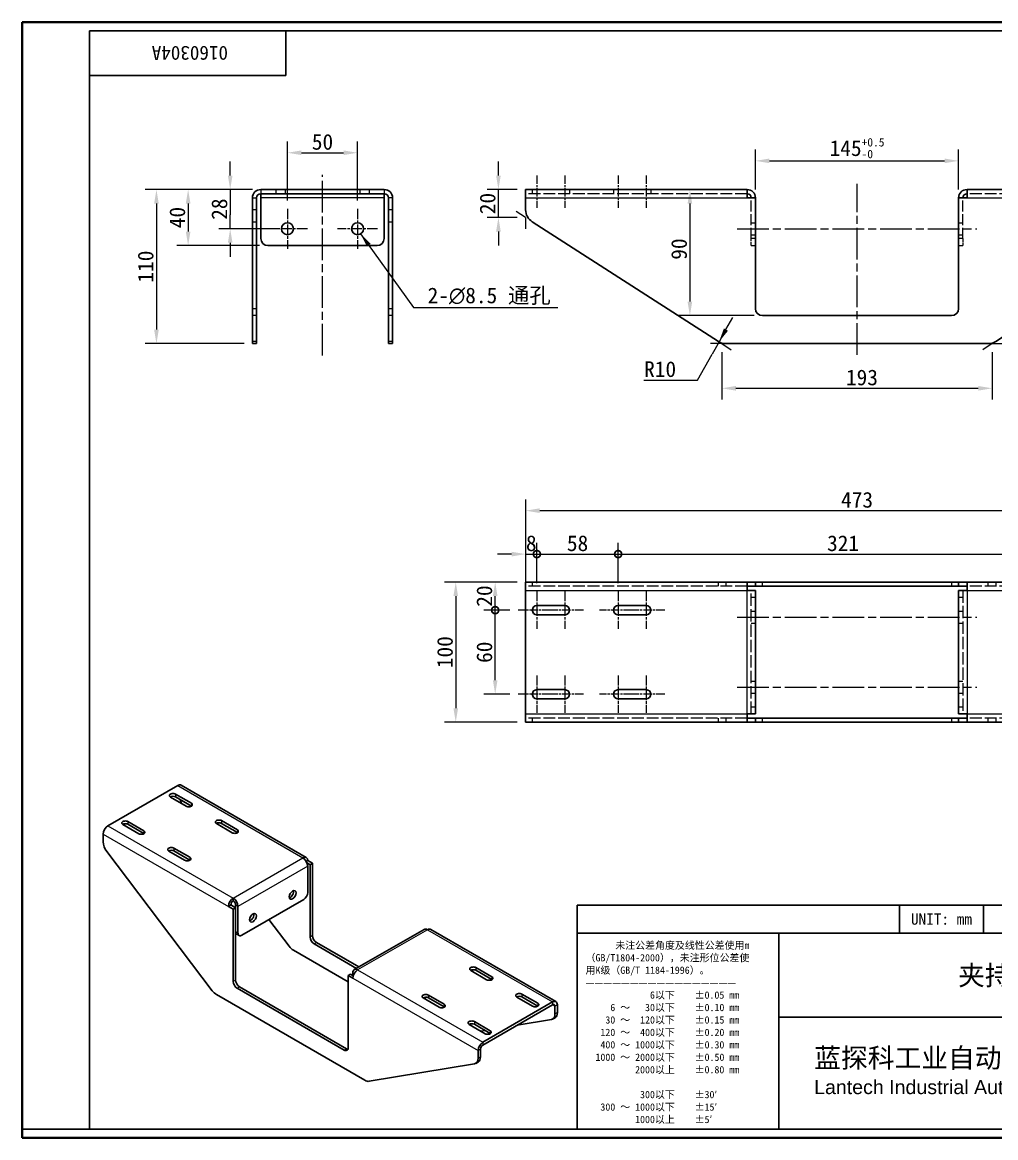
# Model space of a CAD drawing. Header units: millimetres. Extents: x 24 to 1166, y 22 to 818.
# Drawn here: x 24 to 719, y 22 to 818 of the extents above; entities that cross this region are included whole.
import ezdxf
from ezdxf.enums import TextEntityAlignment as Align

# ---------------------------------------------------------------- set-up
doc = ezdxf.new("R2010")
doc.units = ezdxf.units.MM
doc.header["$LTSCALE"] = 4
doc.linetypes.add('CHAIN', pattern=[0.3543, 0.2362, -0.0295, 0.0591, -0.0295])
doc.linetypes.add('DASHED', pattern=[0.2067, 0.1654, -0.0413])
for name, color, linetype, lineweight in [('1', 7, 'Continuous', 18), ('可见 (ISO)', 7, 'Continuous', 25), ('可见窄的 (ISO)', 7, 'Continuous', 18), ('图框 (ISO)', 7, 'Continuous', 35), ('标题 (ISO)', 7, 'Continuous', 25)]:
    doc.layers.add(name, color=color, linetype=linetype, lineweight=lineweight)
for name, color, linetype, lineweight, true_color in [('中心标记 (ISO)', 1, 'CHAIN', 18, 0xff0000), ('中心线 (ISO)', 1, 'CHAIN', 18, 0xff0000), ('尺寸 (ISO)', 7, 'Continuous', 18, 0x008000), ('符号 (ISO)', 7, 'Continuous', 18, 0x008000), ('隐藏 (ISO)', 5, 'DASHED', 18, 0x0000ff), ('隐藏窄的 (ISO)', 5, 'DASHED', 18, 0x0000ff)]:
    doc.layers.add(name, color=color, linetype=linetype, lineweight=lineweight, true_color=true_color)
doc.styles.add('文本样式164', font='SimSun.ttf')
doc.styles.add('文本样式165', font='SimSun.ttf')
doc.styles.add('文本样式74', font='SimSun.ttf')
doc.styles.add('最新国标', font='simfang.ttf')
doc.styles.add('注释文本 (ISO)', font='simfang.ttf')
doc.dimstyles.new('默认 (GB)', dxfattribs={"dimscale": 4, "dimtxt": 2.8, "dimasz": 2.5, "dimexe": 2, "dimexo": 1.5, "dimgap": 0.5, "dimtad": 1, "dimtoh": 1, "dimdsep": 46, "dimtxsty": '最新国标', "dimcen": 0.09, "dimdle": 10, "dimclrd": 256, "dimclre": 256, "dimclrt": 256, "dimaunit": 1, "dimadec": 3, "dimazin": 2, "dimtfac": 0.535714, "dimtdec": 3, "dimtmove": 0, "dimatfit": 3, "dimfxl": 0, "dimtolj": 1, "dimlwd": -1, "dimlwe": -1, "dimarcsym": 0})
doc.dimstyles.new('默认 (GB)$7', dxfattribs={"dimscale": 4, "dimtxt": 2.8, "dimasz": 2.5, "dimexe": 2, "dimexo": 1.5, "dimgap": 0.5, "dimtad": 1, "dimtoh": 1, "dimdsep": 46, "dimtxsty": '最新国标', "dimcen": 0.09, "dimdle": 10, "dimclrd": 256, "dimclre": 256, "dimclrt": 256, "dimaunit": 1, "dimadec": 3, "dimazin": 2, "dimtfac": 0.535714, "dimtdec": 3, "dimtmove": 0, "dimatfit": 3, "dimfxl": 0, "dimtolj": 1, "dimlwd": -1, "dimlwe": -1, "dimarcsym": 0})

# ---------------------------------------------------------------- blocks, each defined once
blk = doc.blocks.new('图框 最新国标')
at = {"layer": '图框 (ISO)'}
for p, q in [((6, 7), (6, 204.5)), ((6, 204.5), (291.5, 204.5)), ((6, 7), (6, 5.5)), ((6, 7), (6, 5.5)), ((291.5, 5.5), (6, 5.5))]:
    blk.add_line(p, q, dxfattribs=at)
at = {"layer": '图框 (ISO)', "color": 7, "linetype": 'Continuous', "lineweight": 25}
for p, q in [((18, 203), (290, 203)), ((18, 7), (18, 203)), ((18, 203), (290, 203)), ((53, 203), (53, 195)), ((53, 195), (18, 195)), ((290, 7), (6, 7)), ((290, 7), (18, 7))]:
    blk.add_line(p, q, dxfattribs=at)
at = {"layer": '图框 (ISO)', "style": '文本样式74'}
blk.add_attdef('零件代号_001', (42.7, 200.25), '', height=2.5, rotation=180, dxfattribs=at)
blk = doc.blocks.new('标题栏 最新国标')
at = {"layer": '标题 (ISO)'}
for p, q in [((381.98, -183.84), (196.98, -183.84)), ((196.98, -183.84), (196.98, -223.84)), ((254.48, -183.84), (254.48, -188.84)), ((269.48, -183.84), (269.48, -188.84)), ((196.98, -188.84), (381.98, -188.84)), ((232.98, -188.84), (232.98, -223.84)), ((321.98, -203.84), (232.98, -203.84)), ((196.98, -223.84), (381.98, -223.84)), ((383.48, -225.34), (196.98, -225.34))]:
    blk.add_line(p, q, dxfattribs=at)
at = {"layer": '1', "style": '文本样式164'}
blk.add_text('UNIT: mm', height=2, dxfattribs=at).set_placement((261.98, -186.34), align=Align.MIDDLE_CENTER)
at = {"layer": '标题 (ISO)', "style": '注释文本 (ISO)'}
for s, insert, char_height, attachment_point, line_spacing_factor in [('\\fSimSun|b0|i0;{\\H1.3000;      未注公差角度及线性公差使用m\\P}\\fSimSun|b0|i0;{\\H1.3000;（GB/T1804-2000），未注形位公差使\\P}\\fSimSun|b0|i0;{\\H1.3000;用K级（GB/T 1184-1996）。\\P}\\fSimSun|b0|i0;{\\H1.3000;—————————————————\\P}\\fSimSun|b0|i0;{\\H1.3000;             6以下    ±0.05 mm\\P}\\fSimSun|b0|i0;{\\H1.3000;     6 ～   30以下    ±0.10 mm\\P}\\fSimSun|b0|i0;{\\H1.3000;    30 ～  120以下    ±0.15 mm\\P}\\fSimSun|b0|i0;{\\H1.3000;   120 ～  400以下    ±0.20 mm\\P}\\fSimSun|b0|i0;{\\H1.3000;   400 ～ 1000以下    ±0.30 mm\\P}\\fSimSun|b0|i0;{\\H1.3000;  1000 ～ 2000以下    ±0.50 mm\\P}\\fSimSun|b0|i0;{\\H1.3000;          2000以上    ±0.80 mm\\P}\\fSimSun|b0|i0;{\\H1.3000;\\P}\\fSimSun|b0|i0;{\\H1.3000;           300以下    ±30′\\P}\\fSimSun|b0|i0;{\\H1.3000;   300 ～ 1000以下    ±15′\\P}\\fSimSun|b0|i0;{\\H1.3000;          1000以上    ±5′}', (198.48, -206.63), 1.3, 4, 1.023913), ('{\\fMicrosoft YaHei|b0|i0|c134|p34;\\H1.75x;蓝探科工业自动化（江苏）有限公司\\P\\fArial|b0|i0|c0|p34;\\H0.71429x;Lantech Industrial Automation (Jiangsu) Co., Ltd\\fFangSong|b0|i0|c134|p49;.\\H1.15195x; }', (277.48, -213.84), 2, 5, 0.978695)]:
    blk.add_mtext(s, dxfattribs=dict(at, insert=insert, char_height=char_height, attachment_point=attachment_point, line_spacing_factor=line_spacing_factor))
at = {"layer": '标题 (ISO)'}
for tag, p, height, style in [('材料_001', (320.09, -187.33), 2, '注释文本 (ISO)'), ('设计人_001', (353.63, -192.33), 2, '注释文本 (ISO)'), ('库存编号_001', (264.96, -198.14), 3.5, '文本样式165'), ('设计人_001', (353.63, -197.33), 2, '注释文本 (ISO)'), ('视图比例_001', (339.22, -202.33), 2, '注释文本 (ISO)'), ('质量\\P3;_001', (371.53, -202.3), 2, '注释文本 (ISO)'), ('零件代号_001', (347.9, -215.59), 3.5, '文本样式165')]:
    blk.add_attdef(tag, p, '', height=height, dxfattribs=dict(at, style=style))
blk = doc.blocks.new('*D5')
at = {"layer": 'Defpoints', "color": 0, "transparency": 16777216}
for p in [(692.26, 719.12), (547.26, 692.67), (692.26, 692.67)]:
    blk.add_point(p, dxfattribs=at)
at = {"layer": '尺寸 (ISO)', "color": 116, "true_color": 0x00803f, "transparency": 16777216}
for p, q in [((547.26, 698.67), (547.26, 727.12)), ((692.26, 698.67), (692.26, 727.12)), ((557.26, 719.12), (682.26, 719.12))]:
    blk.add_line(p, q, dxfattribs=at)
for points in [[(557.26, 720.78), (557.26, 717.45), (547.26, 719.12)], [(682.26, 720.78), (682.26, 717.45), (692.26, 719.12)]]:
    blk.add_solid(points, dxfattribs=at)
at = {"layer": '尺寸 (ISO)', "transparency": 16777216, "insert": (619.76, 728.2), "char_height": 11.2, "attachment_point": 5, "style": '最新国标'}
blk.add_mtext('\\A1;145{\\H6;\\S+0.5^ -0;}', dxfattribs=at)
blk = doc.blocks.new('*D6')
at = {"layer": 'Defpoints', "color": 0, "transparency": 16777216}
for p in [(856.26, 469.49), (383.26, 412.49), (856.26, 412.49)]:
    blk.add_point(p, dxfattribs=at)
at = {"layer": '尺寸 (ISO)', "color": 116, "true_color": 0x00803f, "transparency": 16777216}
for p, q in [((383.26, 418.49), (383.26, 477.49)), ((856.26, 418.49), (856.26, 477.49)), ((393.26, 469.49), (846.26, 469.49))]:
    blk.add_line(p, q, dxfattribs=at)
for points in [[(393.26, 471.15), (393.26, 467.82), (383.26, 469.49)], [(846.26, 471.15), (846.26, 467.82), (856.26, 469.49)]]:
    blk.add_solid(points, dxfattribs=at)
at = {"layer": '尺寸 (ISO)', "transparency": 16777216, "insert": (619.76, 477.15), "char_height": 11.2, "attachment_point": 5, "style": '最新国标'}
blk.add_mtext('\\A1;473', dxfattribs=at)
blk = doc.blocks.new('*D7')
at = {"layer": 'Defpoints', "color": 0, "transparency": 16777216}
for p in [(383.26, 418.49), (333.36, 318.49), (383.26, 318.49)]:
    blk.add_point(p, dxfattribs=at)
at = {"layer": '尺寸 (ISO)', "color": 116, "true_color": 0x00803f, "transparency": 16777216}
for p, q in [((377.26, 418.49), (325.36, 418.49)), ((333.36, 408.49), (333.36, 328.49)), ((377.26, 318.49), (325.36, 318.49))]:
    blk.add_line(p, q, dxfattribs=at)
for points in [[(331.7, 408.49), (335.03, 408.49), (333.36, 418.49)], [(331.7, 328.49), (335.03, 328.49), (333.36, 318.49)]]:
    blk.add_solid(points, dxfattribs=at)
at = {"layer": '尺寸 (ISO)', "transparency": 16777216, "insert": (325.7, 368.49), "char_height": 11.2, "attachment_point": 5, "rotation": 90, "style": '最新国标'}
blk.add_mtext('\\A1;100', dxfattribs=at)
blk = doc.blocks.new('*D8')
at = {"layer": 'Defpoints', "color": 0, "transparency": 16777216}
for p in [(363.8, 698.67), (383.26, 698.67), (383.26, 678.67)]:
    blk.add_point(p, dxfattribs=at)
at = {"layer": '尺寸 (ISO)', "color": 116, "true_color": 0x00803f, "transparency": 16777216}
for p, q in [((363.8, 708.67), (363.8, 718.67)), ((377.26, 698.67), (355.8, 698.67)), ((363.8, 678.67), (363.8, 698.67)), ((377.26, 678.67), (355.8, 678.67)), ((363.8, 668.67), (363.8, 658.67))]:
    blk.add_line(p, q, dxfattribs=at)
for points in [[(362.14, 708.67), (365.47, 708.67), (363.8, 698.67)], [(362.14, 668.67), (365.47, 668.67), (363.8, 678.67)]]:
    blk.add_solid(points, dxfattribs=at)
at = {"layer": '尺寸 (ISO)', "transparency": 16777216, "insert": (356.14, 688.67), "char_height": 11.2, "attachment_point": 5, "rotation": 90, "style": '最新国标'}
blk.add_mtext('\\A1;20', dxfattribs=at)
blk = doc.blocks.new('*D9')
at = {"layer": 'Defpoints', "color": 0, "transparency": 16777216}
for p in [(523.26, 588.67), (716.26, 588.67), (716.26, 556.81)]:
    blk.add_point(p, dxfattribs=at)
at = {"layer": '尺寸 (ISO)', "color": 116, "true_color": 0x00803f, "transparency": 16777216}
for p, q in [((523.26, 582.67), (523.26, 548.81)), ((716.26, 582.67), (716.26, 548.81)), ((533.26, 556.81), (706.26, 556.81))]:
    blk.add_line(p, q, dxfattribs=at)
for points in [[(533.26, 558.48), (533.26, 555.15), (523.26, 556.81)], [(706.26, 558.48), (706.26, 555.15), (716.26, 556.81)]]:
    blk.add_solid(points, dxfattribs=at)
at = {"layer": '尺寸 (ISO)', "transparency": 16777216, "insert": (623.26, 564.48), "char_height": 11.2, "attachment_point": 5, "style": '最新国标'}
blk.add_mtext('\\A1;193', dxfattribs=at)
blk = doc.blocks.new('*D11')
at = {"layer": 'Defpoints', "color": 0, "transparency": 16777216}
for p in [(500.47, 698.67), (500.47, 608.67), (552.26, 608.67)]:
    blk.add_point(p, dxfattribs=at)
at = {"layer": '尺寸 (ISO)', "color": 116, "true_color": 0x00803f, "transparency": 16777216}
for p, q in [((500.47, 688.67), (500.47, 618.67)), ((546.26, 608.67), (492.47, 608.67))]:
    blk.add_line(p, q, dxfattribs=at)
for points in [[(498.8, 688.67), (502.13, 688.67), (500.47, 698.67)], [(498.8, 618.67), (502.13, 618.67), (500.47, 608.67)]]:
    blk.add_solid(points, dxfattribs=at)
at = {"layer": '尺寸 (ISO)', "transparency": 16777216, "insert": (492.8, 656.17), "char_height": 11.2, "attachment_point": 5, "rotation": 90, "style": '最新国标'}
blk.add_mtext('\\A1;90', dxfattribs=at)
blk = doc.blocks.new('*D14')
at = {"layer": 'Defpoints', "color": 0, "transparency": 16777216}
for p in [(194.26, 698.67), (119.74, 588.67), (188.26, 588.67)]:
    blk.add_point(p, dxfattribs=at)
at = {"layer": '尺寸 (ISO)', "color": 116, "true_color": 0x00803f, "transparency": 16777216}
for p, q in [((188.26, 698.67), (111.74, 698.67)), ((119.74, 688.67), (119.74, 598.67)), ((182.26, 588.67), (111.74, 588.67))]:
    blk.add_line(p, q, dxfattribs=at)
for points in [[(118.07, 688.67), (121.4, 688.67), (119.74, 698.67)], [(118.07, 598.67), (121.4, 598.67), (119.74, 588.67)]]:
    blk.add_solid(points, dxfattribs=at)
at = {"layer": '尺寸 (ISO)', "transparency": 16777216, "insert": (112.07, 643.67), "char_height": 11.2, "attachment_point": 5, "rotation": 90, "style": '最新国标'}
blk.add_mtext('\\A1;110', dxfattribs=at)
blk = doc.blocks.new('*D15')
at = {"layer": 'Defpoints', "color": 0, "transparency": 16777216}
for p in [(194.26, 698.67), (142.35, 658.67), (199.26, 658.67)]:
    blk.add_point(p, dxfattribs=at)
at = {"layer": '尺寸 (ISO)', "color": 116, "true_color": 0x00803f, "transparency": 16777216}
for p, q in [((188.26, 698.67), (134.35, 698.67)), ((142.35, 688.67), (142.35, 668.67)), ((193.26, 658.67), (134.35, 658.67))]:
    blk.add_line(p, q, dxfattribs=at)
for points in [[(140.68, 688.67), (144.01, 688.67), (142.35, 698.67)], [(140.68, 668.67), (144.01, 668.67), (142.35, 658.67)]]:
    blk.add_solid(points, dxfattribs=at)
at = {"layer": '尺寸 (ISO)', "transparency": 16777216, "insert": (134.68, 678.67), "char_height": 11.2, "attachment_point": 5, "rotation": 90, "style": '最新国标'}
blk.add_mtext('\\A1;40', dxfattribs=at)
blk = doc.blocks.new('*D17')
at = {"layer": 'Defpoints', "color": 0, "transparency": 16777216}
for p in [(526.19, 598.67), (521.26, 589.97)]:
    blk.add_point(p, dxfattribs=at)
at = {"layer": '尺寸 (ISO)', "color": 116, "true_color": 0x00803f, "transparency": 16777216}
for p, q in [((526.19, 598.67), (531.13, 607.37)), ((526.19, 598.67), (521.26, 589.97)), ((521.26, 589.97), (516.32, 581.28)), ((505.79, 562.73), (516.32, 581.28)), ((467.6, 562.73), (505.79, 562.73))]:
    blk.add_line(p, q, dxfattribs=at)
blk.add_solid([(524.74, 599.49), (527.64, 597.85), (521.26, 589.97)], dxfattribs=at)
at = {"layer": '尺寸 (ISO)', "transparency": 16777216, "insert": (479.22, 570.39), "char_height": 11.2, "attachment_point": 5, "style": '最新国标'}
blk.add_mtext('\\A1;R10', dxfattribs=at)
blk = doc.blocks.new('*D18')
at = {"layer": 'Defpoints', "color": 0, "transparency": 16777216}
for p in [(263.26, 724.92), (213.26, 684.92), (263.26, 684.92)]:
    blk.add_point(p, dxfattribs=at)
at = {"layer": '尺寸 (ISO)', "color": 116, "true_color": 0x00803f, "transparency": 16777216}
for p, q in [((213.26, 690.92), (213.26, 732.92)), ((263.26, 690.92), (263.26, 732.92)), ((223.26, 724.92), (253.26, 724.92))]:
    blk.add_line(p, q, dxfattribs=at)
for points in [[(223.26, 726.59), (223.26, 723.25), (213.26, 724.92)], [(253.26, 726.59), (253.26, 723.25), (263.26, 724.92)]]:
    blk.add_solid(points, dxfattribs=at)
at = {"layer": '尺寸 (ISO)', "transparency": 16777216, "insert": (238.26, 732.58), "char_height": 11.2, "attachment_point": 5, "style": '最新国标'}
blk.add_mtext('\\A1;50', dxfattribs=at)
blk = doc.blocks.new('*D19')
at = {"layer": 'Defpoints', "color": 0, "transparency": 16777216}
for p in [(194.26, 698.67), (172.37, 670.67), (213.26, 670.67)]:
    blk.add_point(p, dxfattribs=at)
at = {"layer": '尺寸 (ISO)', "color": 116, "true_color": 0x00803f, "transparency": 16777216}
for p, q in [((172.37, 708.67), (172.37, 718.67)), ((188.26, 698.67), (164.37, 698.67)), ((172.37, 698.67), (172.37, 688.67)), ((172.37, 688.67), (172.37, 680.67)), ((172.37, 670.67), (172.37, 680.67)), ((207.26, 670.67), (164.37, 670.67)), ((172.37, 660.67), (172.37, 650.67))]:
    blk.add_line(p, q, dxfattribs=at)
for points in [[(170.7, 708.67), (174.03, 708.67), (172.37, 698.67)], [(170.7, 660.67), (174.03, 660.67), (172.37, 670.67)]]:
    blk.add_solid(points, dxfattribs=at)
at = {"layer": '尺寸 (ISO)', "transparency": 16777216, "insert": (164.7, 684.67), "char_height": 11.2, "attachment_point": 5, "rotation": 90, "style": '最新国标'}
blk.add_mtext('\\A1;28', dxfattribs=at)
blk = doc.blocks.new('_DotSmall')
at = {"color": 0, "linetype": 'ByBlock', "const_width": 0.5}
blk.add_lwpolyline([(-0.0625, 0, 1), (0.0625, 0, 1)], format="xyb", close=True, dxfattribs=at)
blk = doc.blocks.new('*D22')
at = {"layer": 'Defpoints', "color": 0, "transparency": 16777216}
for p in [(391.26, 438.49), (383.26, 412.49), (391.26, 411.74)]:
    blk.add_point(p, dxfattribs=at)
at = {"layer": '尺寸 (ISO)', "color": 116, "true_color": 0x00803f, "transparency": 16777216}
for p, q in [((383.26, 418.49), (383.26, 446.49)), ((391.26, 417.74), (391.26, 446.49)), ((373.26, 438.49), (363.26, 438.49)), ((383.26, 438.49), (391.26, 438.49)), ((391.26, 438.49), (401.26, 438.49))]:
    blk.add_line(p, q, dxfattribs=at)
blk.add_solid([(373.26, 440.15), (373.26, 436.82), (383.26, 438.49)], dxfattribs=at)
at = {"layer": '尺寸 (ISO)', "color": 116, "true_color": 0x00803f, "transparency": 16777216, "xscale": 10, "yscale": 10, "zscale": 10, "rotation": 180}
blk.add_blockref('_DotSmall', (391.26, 438.49), dxfattribs=at)
at = {"layer": '尺寸 (ISO)', "transparency": 16777216, "insert": (387.26, 446.15), "char_height": 11.2, "attachment_point": 5, "style": '最新国标'}
blk.add_mtext('\\A1;8', dxfattribs=at)
blk = doc.blocks.new('*D24')
at = {"layer": 'Defpoints', "color": 0, "transparency": 16777216}
for p in [(449.26, 438.49), (391.26, 411.74), (449.26, 411.74)]:
    blk.add_point(p, dxfattribs=at)
at = {"layer": '尺寸 (ISO)', "color": 116, "true_color": 0x00803f, "transparency": 16777216}
for p, q in [((391.26, 417.74), (391.26, 446.49)), ((449.26, 417.74), (449.26, 446.49)), ((391.26, 438.49), (449.26, 438.49))]:
    blk.add_line(p, q, dxfattribs=at)
at = {"layer": '尺寸 (ISO)', "color": 116, "true_color": 0x00803f, "transparency": 16777216, "xscale": 10, "yscale": 10, "zscale": 10, "rotation": 180}
blk.add_blockref('_DotSmall', (391.26, 438.49), dxfattribs=at)
at = {"layer": '尺寸 (ISO)', "color": 116, "true_color": 0x00803f, "transparency": 16777216, "xscale": 10, "yscale": 10, "zscale": 10}
blk.add_blockref('_DotSmall', (449.26, 438.49), dxfattribs=at)
at = {"layer": '尺寸 (ISO)', "transparency": 16777216, "insert": (420.3, 446.15), "char_height": 11.2, "attachment_point": 5, "style": '最新国标'}
blk.add_mtext('\\A1;58', dxfattribs=at)
blk = doc.blocks.new('*D25')
at = {"layer": 'Defpoints', "color": 0, "transparency": 16777216}
for p in [(770.26, 438.49), (449.26, 411.74), (770.26, 411.74)]:
    blk.add_point(p, dxfattribs=at)
at = {"layer": '尺寸 (ISO)', "color": 116, "true_color": 0x00803f, "transparency": 16777216}
for p, q in [((449.26, 417.74), (449.26, 446.49)), ((770.26, 417.74), (770.26, 446.49)), ((449.26, 438.49), (770.26, 438.49))]:
    blk.add_line(p, q, dxfattribs=at)
at = {"layer": '尺寸 (ISO)', "color": 116, "true_color": 0x00803f, "transparency": 16777216, "xscale": 10, "yscale": 10, "zscale": 10, "rotation": 180}
blk.add_blockref('_DotSmall', (449.26, 438.49), dxfattribs=at)
at = {"layer": '尺寸 (ISO)', "color": 116, "true_color": 0x00803f, "transparency": 16777216, "xscale": 10, "yscale": 10, "zscale": 10}
blk.add_blockref('_DotSmall', (770.26, 438.49), dxfattribs=at)
at = {"layer": '尺寸 (ISO)', "transparency": 16777216, "insert": (609.8, 446.15), "char_height": 11.2, "attachment_point": 5, "style": '最新国标'}
blk.add_mtext('\\A1;321', dxfattribs=at)
blk = doc.blocks.new('*D28')
at = {"layer": 'Defpoints', "color": 0, "transparency": 16777216}
for p in [(361.5, 398.49), (378.01, 398.49), (378.01, 338.49)]:
    blk.add_point(p, dxfattribs=at)
at = {"layer": '尺寸 (ISO)', "color": 116, "true_color": 0x00803f, "transparency": 16777216}
for p, q in [((372.01, 398.49), (353.5, 398.49)), ((361.5, 348.49), (361.5, 398.49)), ((372.01, 338.49), (353.5, 338.49))]:
    blk.add_line(p, q, dxfattribs=at)
blk.add_solid([(359.83, 348.49), (363.16, 348.49), (361.5, 338.49)], dxfattribs=at)
at = {"layer": '尺寸 (ISO)', "color": 116, "true_color": 0x00803f, "transparency": 16777216, "xscale": 10, "yscale": 10, "zscale": 10, "rotation": 90}
blk.add_blockref('_DotSmall', (361.5, 398.49), dxfattribs=at)
at = {"layer": '尺寸 (ISO)', "transparency": 16777216, "insert": (353.83, 368.45), "char_height": 11.2, "attachment_point": 5, "rotation": 90, "style": '最新国标'}
blk.add_mtext('\\A1;60', dxfattribs=at)
blk = doc.blocks.new('*D29')
at = {"layer": 'Defpoints', "color": 0, "transparency": 16777216}
for p in [(361.5, 418.49), (383.26, 418.49), (378.01, 398.49)]:
    blk.add_point(p, dxfattribs=at)
at = {"layer": '尺寸 (ISO)', "color": 116, "true_color": 0x00803f, "transparency": 16777216}
for p, q in [((377.26, 418.49), (353.5, 418.49)), ((361.5, 398.49), (361.5, 408.49)), ((372.01, 398.49), (353.5, 398.49))]:
    blk.add_line(p, q, dxfattribs=at)
blk.add_solid([(359.83, 408.49), (363.16, 408.49), (361.5, 418.49)], dxfattribs=at)
at = {"layer": '尺寸 (ISO)', "color": 116, "true_color": 0x00803f, "transparency": 16777216, "xscale": 10, "yscale": 10, "zscale": 10, "rotation": 270}
blk.add_blockref('_DotSmall', (361.5, 398.49), dxfattribs=at)
at = {"layer": '尺寸 (ISO)', "transparency": 16777216, "insert": (353.83, 408.53), "char_height": 11.2, "attachment_point": 5, "rotation": 90, "style": '最新国标'}
blk.add_mtext('\\A1;20', dxfattribs=at)

msp = doc.modelspace()

# ---------------------------------------------------------------- linework, layer by layer
at = {"layer": '中心标记 (ISO)', "ltscale": 7.917253}
for p, q in [((213.263, 684.92), (213.263, 656.42)), ((263.263, 684.92), (263.263, 656.42)), ((227.513, 670.67), (199.013, 670.67)), ((277.513, 670.67), (249.013, 670.67))]:
    msp.add_line(p, q, dxfattribs=at)
at = {"layer": '中心标记 (ISO)', "ltscale": 7.361649}
for p, q in [((391.256, 411.738), (391.256, 385.238)), ((411.256, 411.738), (411.256, 385.238)), ((449.256, 411.738), (449.256, 385.238)), ((469.256, 411.738), (469.256, 385.238)), ((391.256, 351.738), (391.256, 325.238)), ((411.256, 351.738), (411.256, 325.238)), ((449.256, 351.738), (449.256, 325.238)), ((469.256, 351.738), (469.256, 325.238))]:
    msp.add_line(p, q, dxfattribs=at)
at = {"layer": '中心标记 (ISO)', "ltscale": 6.458793}
for p, q in [((401.256, 398.488), (378.006, 398.488)), ((424.506, 398.488), (401.256, 398.488)), ((459.256, 398.488), (436.006, 398.488)), ((482.506, 398.488), (459.256, 398.488)), ((401.256, 338.488), (378.006, 338.488)), ((424.506, 338.488), (401.256, 338.488)), ((459.256, 338.488), (436.006, 338.488)), ((482.506, 338.488), (459.256, 338.488))]:
    msp.add_line(p, q, dxfattribs=at)
at = {"layer": '中心线 (ISO)', "ltscale": 23.990969}
for p, q in [((238.263, 580.258), (238.263, 709.172)), ((619.756, 580.618), (619.756, 702.67)), ((534.256, 670.67), (705.256, 670.67)), ((534.256, 393.488), (705.256, 393.488)), ((534.256, 343.488), (705.256, 343.488))]:
    msp.add_line(p, q, dxfattribs=at)
at = {"layer": '中心线 (ISO)', "ltscale": 6.389343}
for p, q in [((391.256, 708.67), (391.256, 685.67)), ((411.256, 708.67), (411.256, 685.67)), ((449.256, 708.67), (449.256, 685.67)), ((469.256, 708.67), (469.256, 685.67))]:
    msp.add_line(p, q, dxfattribs=at)
at = {"layer": '可见 (ISO)'}
for p, q in [((188.263, 692.67), (188.263, 684.13)), ((191.263, 684.13), (191.263, 692.67)), ((282.263, 698.67), (194.263, 698.67)), ((194.263, 695.67), (282.263, 695.67)), ((194.263, 692.67), (194.263, 695.67)), ((194.263, 663.67), (194.263, 692.67)), ((282.263, 692.67), (282.263, 695.67)), ((282.263, 663.67), (282.263, 692.67)), ((285.263, 692.67), (285.263, 684.13)), ((288.263, 684.13), (288.263, 692.67)), ((383.256, 698.67), (541.256, 698.67)), ((383.256, 698.67), (383.256, 692.67)), ((383.256, 684.13), (383.256, 692.67)), ((541.256, 698.67), (541.256, 692.67)), ((541.256, 692.67), (547.256, 692.67)), ((547.256, 613.67), (547.256, 692.67)), ((692.256, 692.67), (698.256, 692.67)), ((692.256, 692.67), (692.256, 613.67)), ((698.256, 698.67), (856.256, 698.67)), ((698.256, 692.67), (698.256, 698.67)), ((188.263, 675.718), (188.263, 684.13)), ((191.263, 684.13), (191.263, 675.718)), ((285.263, 675.718), (285.263, 684.13)), ((288.263, 684.13), (288.263, 675.718)), ((188.263, 590.258), (188.263, 675.718)), ((191.263, 675.718), (191.263, 590.258)), ((285.263, 590.258), (285.263, 675.718)), ((288.263, 675.718), (288.263, 590.258)), ((387.848, 675.718), (520.785, 590.258)), ((718.727, 590.258), (851.664, 675.718)), ((199.263, 658.67), (277.263, 658.67)), ((687.256, 608.67), (552.256, 608.67)), ((188.263, 588.67), (188.263, 590.258)), ((191.263, 590.258), (191.263, 588.67)), ((285.263, 588.67), (285.263, 590.258)), ((288.263, 590.258), (288.263, 588.67)), ((188.263, 588.67), (191.263, 588.67)), ((285.263, 588.67), (288.263, 588.67)), ((713.319, 588.67), (526.193, 588.67)), ((383.256, 418.488), (541.256, 418.488)), ((383.256, 418.488), (383.256, 412.488)), ((541.256, 418.488), (547.256, 418.488)), ((541.256, 418.488), (541.256, 412.488)), ((547.256, 415.488), (541.256, 415.488)), ((547.256, 418.488), (547.256, 415.488)), ((552.256, 418.488), (547.256, 418.488)), ((547.256, 415.488), (552.256, 415.488)), ((552.256, 418.488), (687.256, 418.488)), ((687.256, 415.488), (552.256, 415.488)), ((692.256, 418.488), (687.256, 418.488)), ((687.256, 415.488), (692.256, 415.488)), ((692.256, 418.488), (698.256, 418.488)), ((692.256, 415.488), (692.256, 418.488)), ((698.256, 415.488), (692.256, 415.488)), ((698.256, 418.488), (856.256, 418.488)), ((698.256, 412.488), (698.256, 418.488)), ((383.256, 324.488), (383.256, 412.488)), ((547.256, 412.488), (541.256, 412.488)), ((547.256, 412.488), (547.256, 324.488)), ((692.256, 324.488), (692.256, 412.488)), ((698.256, 412.488), (692.256, 412.488)), ((391.256, 401.738), (411.256, 401.738)), ((449.256, 401.738), (469.256, 401.738)), ((411.256, 395.238), (391.256, 395.238)), ((469.256, 395.238), (449.256, 395.238)), ((391.256, 341.738), (411.256, 341.738)), ((411.256, 335.238), (391.256, 335.238)), ((449.256, 341.738), (469.256, 341.738)), ((469.256, 335.238), (449.256, 335.238)), ((383.256, 324.488), (383.256, 318.488)), ((383.256, 318.488), (541.256, 318.488)), ((541.256, 324.488), (547.256, 324.488)), ((541.256, 324.488), (541.256, 318.488)), ((547.256, 321.488), (541.256, 321.488)), ((541.256, 318.488), (547.256, 318.488)), ((547.256, 321.488), (547.256, 318.488)), ((552.256, 321.488), (547.256, 321.488)), ((547.256, 318.488), (552.256, 318.488)), ((552.256, 321.488), (687.256, 321.488)), ((687.256, 318.488), (552.256, 318.488)), ((692.256, 321.488), (687.256, 321.488)), ((687.256, 318.488), (692.256, 318.488)), ((692.256, 324.488), (698.256, 324.488)), ((698.256, 321.488), (692.256, 321.488)), ((692.256, 318.488), (692.256, 321.488)), ((692.256, 318.488), (698.256, 318.488)), ((698.256, 318.488), (698.256, 324.488)), ((698.256, 318.488), (856.256, 318.488)), ((85.137, 244.579), (134.917, 273.32)), ((226.696, 221.955), (137.317, 273.558)), ((140.998, 258.541), (129.685, 265.073)), ((133.362, 267.196), (144.675, 260.664)), ((144.675, 258.705), (133.362, 265.236)), ((99.421, 247.6), (110.734, 241.068)), ((166.171, 248.253), (177.485, 241.721)), ((107.057, 238.945), (95.744, 245.477)), ((110.734, 239.109), (99.421, 245.641)), ((173.808, 239.598), (162.494, 246.13)), ((177.485, 239.762), (166.171, 246.294)), ((81.743, 233.122), (81.743, 238.7)), ((84.341, 226.127), (159.541, 126.888)), ((139.867, 220.003), (128.553, 226.535)), ((132.23, 228.657), (143.544, 222.125)), ((143.544, 220.166), (132.23, 226.698)), ((226.696, 219.184), (227.69, 219.758)), ((229.387, 216.818), (227.235, 218.061)), ((227.69, 219.758), (231.084, 217.798)), ((227.69, 215.838), (227.69, 196.896)), ((231.084, 217.798), (229.387, 216.818)), ((229.387, 165.216), (229.387, 216.818)), ((231.084, 217.798), (231.084, 166.195)), ((174.515, 191.017), (174.515, 192.977)), ((224.861, 191.997), (180.738, 166.522)), ((171.121, 187.098), (172.818, 188.078)), ((171.121, 187.098), (174.515, 185.138)), ((176.212, 186.118), (172.818, 188.078)), ((176.212, 186.118), (174.515, 185.138)), ((174.515, 133.536), (174.515, 185.138)), ((176.212, 186.118), (176.212, 188.078)), ((176.212, 186.118), (176.212, 134.515)), ((177.909, 168.155), (177.909, 187.098)), ((199.971, 177.626), (214.413, 158.568)), ((177.041, 167.304), (178.738, 166.324)), ((310.708, 170.679), (260.928, 141.938)), ((404.886, 119.076), (315.508, 170.679)), ((262.488, 142.839), (232.215, 160.317)), ((233.912, 161.296), (264.185, 143.819)), ((217.472, 155.765), (256.54, 133.209)), ((347.756, 143.415), (359.07, 136.883)), ((256.54, 137.781), (258.237, 138.761)), ((256.54, 137.781), (259.934, 135.822)), ((256.54, 137.781), (256.54, 86.179)), ((260.234, 137.608), (258.237, 138.761)), ((259.934, 139.741), (259.934, 137.781)), ((355.393, 134.76), (344.079, 141.292)), ((359.07, 134.924), (347.756, 141.456)), ((253.711, 84.546), (177.344, 128.637)), ((179.041, 129.616), (255.408, 85.526)), ((268.455, 62.97), (162.6, 124.085)), ((321.452, 115.164), (310.138, 121.696)), ((311.411, 122.263), (311.411, 120.962)), ((313.815, 123.819), (325.129, 117.287)), ((325.129, 115.328), (313.815, 121.86)), ((388.203, 115.818), (376.889, 122.35)), ((380.566, 124.472), (391.88, 117.94)), ((391.88, 115.981), (380.566, 122.513)), ((402.486, 118.839), (352.706, 90.098)), ((352.706, 88.138), (402.486, 116.879)), ((404.184, 115.899), (404.184, 110.321)), ((405.881, 111.3), (405.881, 116.879)), ((346.625, 104.877), (357.939, 98.345)), ((377.257, 102.313), (401.586, 106.326)), ((402.527, 106.658), (404.224, 107.638)), ((354.262, 96.222), (342.948, 102.754)), ((357.939, 96.385), (346.625, 102.917)), ((351.166, 98.009), (354.246, 98.517)), ((349.312, 84.219), (349.312, 78.641)), ((351.009, 79.62), (351.009, 85.199)), ((271.514, 62.241), (346.714, 74.646)), ((347.655, 74.978), (349.352, 75.958))]:
    msp.add_line(p, q, dxfattribs=at)
for centre in [(213.263, 670.67), (263.263, 670.67)]:
    msp.add_circle(centre, 4.25, dxfattribs=at)
for centre, radius, start, end in [((194.263, 692.67), 6, 90, 180), ((194.263, 692.67), 3, 90, 180), ((282.263, 692.67), 6, 0, 90), ((282.263, 692.67), 3, 0, 90), ((541.256, 692.67), 6, 0, 90), ((541.256, 692.67), 3, 0, 90), ((698.256, 692.67), 6, 90, 180), ((698.256, 692.67), 3, 90, 180), ((393.256, 684.13), 10, 180, 237.264774), ((199.263, 663.67), 5, 180, 270), ((277.263, 663.67), 5, 270, 0), ((552.256, 613.67), 5, 180, 270), ((687.256, 613.67), 5, 270, 0), ((526.193, 598.67), 10, 237.264774, 270), ((713.319, 598.67), 10, 270, 302.735226), ((391.256, 398.488), 3.25, 90, 270), ((411.256, 398.488), 3.25, 270, 90), ((449.256, 398.488), 3.25, 90, 270), ((469.256, 398.488), 3.25, 270, 90), ((391.256, 338.488), 3.25, 90, 270), ((411.256, 338.488), 3.25, 270, 90), ((449.256, 338.488), 3.25, 90, 270), ((469.256, 338.488), 3.25, 270, 90)]:
    msp.add_arc(centre, radius, start, end, dxfattribs=at)
for centre, major_axis, start_param, end_param in [((134.917, 269.401), (2.4, 4.157), 0, 0.7853982), ((131.523, 266.135), (-2.6, 0), 3.9269908, 7.0685835), ((131.523, 264.175), (-2.6, 0), 3.9269908, 5.5720241), ((142.271, 261.536), (-4, 6.928), 1.0081878, 1.3930622), ((142.837, 259.603), (2.6, 0), 3.9269908, 7.0685835), ((142.837, 257.643), (-2.6, 0), 3.8527539, 3.9269908), ((97.582, 246.539), (-2.6, 0), 3.9269908, 7.0685835), ((164.333, 247.192), (-2.6, 0), 3.9269908, 7.0685835), ((85.137, 240.66), (2.4, 4.157), 0.7853982, 2.3561945), ((97.582, 244.579), (-2.6, 0), 3.9269908, 5.5720241), ((108.896, 240.007), (2.6, 0), 3.9269908, 7.0685835), ((108.896, 238.047), (-2.6, 0), 3.8527539, 3.9269908), ((164.333, 245.232), (-2.6, 0), 3.9269908, 5.5720241), ((175.647, 240.66), (2.6, 0), 3.9269908, 7.0685835), ((175.647, 238.7), (-2.6, 0), 3.8527539, 3.9269908), ((87.4, 229.856), (-4, 6.928), 0.7853982, 1.784857), ((130.392, 227.596), (-2.6, 0), 3.9269908, 7.0685835), ((130.392, 225.636), (-2.6, 0), 3.9269908, 5.5720241), ((141.705, 221.064), (2.6, 0), 3.9269908, 7.0685835), ((141.705, 219.104), (-2.6, 0), 3.8527539, 3.9269908), ((224.296, 217.798), (2.4, 4.157), 5.4977871, 7.0685835), ((224.296, 217.798), (2.4, -4.157), 0.7853982, 2.3561945), ((174.515, 189.057), (2.4, 4.157), 0.7853982, 2.3561945), ((174.515, 189.057), (-2.4, 4.157), 3.9269908, 5.4977871), ((215.245, 196.243), (1.7, 2.944), 3.664192, 5.760586), ((224.861, 195.263), (-2, -3.464), 0.7853982, 2.3561945), ((174.515, 189.057), (-1.2, -2.078), 3.9269908, 5.4977871), ((174.515, 189.057), (-1.2, 2.078), 3.9269908, 5.4977871), ((186.96, 179.913), (1.7, 2.944), 3.664192, 5.760586), ((179.041, 170.768), (-2, -3.464), 5.4977871, 6.2831853), ((180.738, 169.788), (-2, -3.464), 5.4977871, 7.0685835), ((313.108, 166.522), (-2.4, 4.157), 5.4977871, 6.2831853), ((313.108, 166.522), (2.4, 4.157), 0, 0.7853982), ((232.215, 163.583), (2, -3.464), 3.9269908, 5.4977871), ((233.912, 164.562), (-2, 3.464), 0.7853982, 2.3561945), ((217.472, 162.297), (-4, 6.928), 1.784857, 2.3561945), ((345.918, 142.354), (-2.6, 0), 3.9269908, 7.0685835), ((263.328, 137.781), (-2.4, 4.157), 5.4977871, 7.0685835), ((263.328, 137.781), (-2.4, -4.157), 3.9269908, 5.4977871), ((345.918, 140.394), (-2.6, 0), 3.9269908, 5.5720241), ((357.232, 135.822), (2.6, 0), 3.9269908, 7.0685835), ((177.344, 131.903), (2, -3.464), 3.9269908, 5.4977871), ((179.041, 132.882), (-2, 3.464), 0.7853982, 2.3561945), ((357.232, 133.862), (-2.6, 0), 3.8527539, 3.9269908), ((162.6, 130.617), (-4, 6.928), 1.784857, 2.3561945), ((311.977, 122.758), (-2.6, 0), 3.9269908, 7.0685835), ((311.977, 120.798), (-2.6, 0), 3.9269908, 5.5720241), ((378.728, 123.411), (-2.6, 0), 3.9269908, 7.0685835), ((378.728, 121.451), (-2.6, 0), 3.9269908, 5.5720241), ((402.486, 114.919), (2.4, 4.157), 5.4977871, 7.0685835), ((323.291, 116.226), (2.6, 0), 3.9269908, 7.0685835), ((323.291, 114.266), (-2.6, 0), 3.8527539, 3.9269908), ((390.041, 116.879), (2.6, 0), 3.9269908, 7.0685835), ((390.041, 114.919), (-2.6, 0), 3.8527539, 3.9269908), ((402.486, 114.919), (1.2, 2.078), 5.4977871, 7.0685835), ((344.787, 103.815), (-2.6, 0), 3.9269908, 7.0685835), ((398.527, 113.587), (4, -6.928), 6.0691246, 7.0685835), ((400.224, 114.566), (4, -6.928), 0, 0.7853982), ((344.787, 101.856), (-2.6, 0), 3.9269908, 5.5720241), ((356.1, 97.283), (2.6, 0), 3.9269908, 7.0685835), ((356.1, 95.324), (-2.6, 0), 3.8527539, 3.9269908), ((352.706, 86.179), (-2.4, -4.157), 3.9269908, 5.4977871), ((352.706, 86.179), (1.2, 2.078), 0.7853982, 2.3561945), ((253.711, 87.812), (2, -3.464), 5.4977871, 7.0685835), ((255.408, 88.792), (-2, 3.464), 2.3561945, 2.7034436), ((345.352, 82.886), (4, -6.928), 0, 0.7853982), ((343.655, 81.907), (4, -6.928), 6.0691246, 7.0685835), ((268.455, 69.502), (4, -6.928), 5.4977871, 6.0691246)]:
    msp.add_ellipse(centre, major_axis=major_axis, ratio=0.5773503, start_param=start_param, end_param=end_param, dxfattribs=at)
for centre in [(216.942, 195.263), (188.657, 178.933)]:
    msp.add_ellipse(centre, major_axis=(-1.7, -2.944), ratio=0.5773503, dxfattribs=at)
at = {"layer": '可见窄的 (ISO)'}
for p, q in [((188.263, 692.67), (191.263, 692.67)), ((194.263, 698.67), (194.263, 695.67)), ((282.263, 692.67), (194.263, 692.67)), ((282.263, 698.67), (282.263, 695.67)), ((288.263, 692.67), (285.263, 692.67)), ((383.256, 692.67), (541.256, 692.67)), ((698.256, 692.67), (856.256, 692.67)), ((191.263, 684.13), (188.263, 684.13)), ((288.263, 684.13), (285.263, 684.13)), ((188.263, 675.718), (191.263, 675.718)), ((285.263, 675.718), (288.263, 675.718)), ((191.263, 590.258), (188.263, 590.258)), ((288.263, 590.258), (285.263, 590.258)), ((552.256, 415.488), (552.256, 418.488)), ((687.256, 418.488), (687.256, 415.488)), ((383.256, 412.488), (541.256, 412.488)), ((541.256, 324.488), (541.256, 412.488)), ((698.256, 412.488), (856.256, 412.488)), ((698.256, 412.488), (698.256, 324.488)), ((383.256, 324.488), (541.256, 324.488)), ((552.256, 318.488), (552.256, 321.488)), ((687.256, 321.488), (687.256, 318.488)), ((698.256, 324.488), (856.256, 324.488)), ((134.917, 273.32), (224.296, 221.717)), ((133.362, 267.196), (133.362, 265.236)), ((144.675, 260.664), (144.675, 258.705)), ((99.421, 247.6), (99.421, 245.641)), ((166.171, 248.253), (166.171, 246.294)), ((85.137, 244.579), (174.515, 192.977)), ((110.734, 241.068), (110.734, 239.109)), ((177.485, 241.721), (177.485, 239.762)), ((81.743, 238.7), (171.121, 187.098)), ((132.23, 228.657), (132.23, 226.698)), ((143.544, 222.125), (143.544, 220.166)), ((174.515, 192.977), (224.296, 221.717)), ((227.69, 215.838), (177.909, 187.098)), ((177.909, 187.098), (176.212, 188.078)), ((177.909, 168.155), (176.212, 169.135)), ((313.108, 170.441), (263.328, 141.701)), ((313.108, 170.441), (402.486, 118.839)), ((231.084, 166.195), (229.387, 165.216)), ((232.215, 160.317), (233.912, 161.296)), ((347.756, 143.415), (347.756, 141.456)), ((260.928, 139.167), (259.934, 139.741)), ((259.934, 135.822), (349.312, 84.219)), ((263.328, 141.701), (352.706, 90.098)), ((359.07, 136.883), (359.07, 134.924)), ((176.212, 134.515), (174.515, 133.536)), ((177.344, 128.637), (179.041, 129.616)), ((313.815, 123.819), (313.815, 121.86)), ((380.566, 124.472), (380.566, 122.513)), ((325.129, 117.287), (325.129, 115.328)), ((391.88, 117.94), (391.88, 115.981)), ((402.486, 118.839), (402.486, 116.879)), ((404.184, 115.899), (402.486, 116.879)), ((405.881, 116.879), (404.184, 115.899)), ((346.625, 104.877), (346.625, 102.917)), ((405.881, 111.3), (404.184, 110.321)), ((357.939, 98.345), (357.939, 96.385)), ((352.706, 90.098), (352.706, 88.138)), ((255.408, 85.526), (253.711, 84.546)), ((349.312, 84.219), (351.009, 85.199)), ((351.009, 79.62), (349.312, 78.641))]:
    msp.add_line(p, q, dxfattribs=at)
at = {"layer": '尺寸 (ISO)'}
for p, q in [((383.256, 678.67), (376.527, 682.996)), ((383.256, 678.67), (383.256, 670.67)), ((523.256, 588.67), (515.256, 588.67)), ((523.256, 588.67), (529.985, 584.344)), ((716.256, 588.67), (709.527, 584.344)), ((716.256, 588.67), (724.256, 588.67))]:
    msp.add_line(p, q, dxfattribs=at)
at = {"layer": '隐藏 (ISO)', "ltscale": 1.428422}
for p, q in [((205.013, 698.67), (205.013, 695.67)), ((211.513, 698.67), (211.513, 695.67)), ((265.013, 698.67), (265.013, 695.67)), ((271.513, 698.67), (271.513, 695.67)), ((388.006, 698.67), (388.006, 695.67)), ((414.506, 698.67), (414.506, 695.67)), ((446.006, 698.67), (446.006, 695.67)), ((472.506, 698.67), (472.506, 695.67)), ((544.256, 674.92), (547.256, 674.92)), ((692.256, 674.92), (695.256, 674.92)), ((544.256, 666.42), (547.256, 666.42)), ((692.256, 666.42), (695.256, 666.42)), ((544.256, 658.67), (547.256, 658.67)), ((692.256, 658.67), (695.256, 658.67)), ((191.263, 608.67), (188.263, 608.67)), ((288.263, 608.67), (285.263, 608.67)), ((544.256, 397.738), (547.256, 397.738)), ((692.256, 397.738), (695.256, 397.738)), ((544.256, 389.238), (547.256, 389.238)), ((692.256, 389.238), (695.256, 389.238)), ((544.256, 347.738), (547.256, 347.738)), ((692.256, 347.738), (695.256, 347.738)), ((544.256, 339.238), (547.256, 339.238)), ((692.256, 339.238), (695.256, 339.238))]:
    msp.add_line(p, q, dxfattribs=at)
at = {"layer": '隐藏 (ISO)', "ltscale": 12.739881}
for p, q in [((541.256, 695.67), (383.256, 695.67)), ((856.256, 695.67), (698.256, 695.67)), ((541.256, 415.488), (383.256, 415.488)), ((856.256, 415.488), (698.256, 415.488)), ((541.256, 321.488), (383.256, 321.488)), ((856.256, 321.488), (698.256, 321.488))]:
    msp.add_line(p, q, dxfattribs=at)
at = {"layer": '隐藏 (ISO)', "ltscale": 11.691663}
for p, q in [((544.256, 663.67), (544.256, 692.67)), ((695.256, 663.67), (695.256, 692.67))]:
    msp.add_line(p, q, dxfattribs=at)
at = {"layer": '隐藏 (ISO)', "ltscale": 3.739763}
for p, q in [((544.256, 658.67), (544.256, 663.67)), ((695.256, 663.67), (695.256, 658.67))]:
    msp.add_line(p, q, dxfattribs=at)
at = {"layer": '隐藏 (ISO)', "ltscale": 13.304306}
for p, q in [((544.256, 324.488), (544.256, 412.488)), ((695.256, 412.488), (695.256, 324.488))]:
    msp.add_line(p, q, dxfattribs=at)
at = {"layer": '隐藏窄的 (ISO)', "ltscale": 1.428422}
for p, q in [((391.256, 698.67), (391.256, 695.67)), ((411.256, 698.67), (411.256, 695.67)), ((449.256, 698.67), (449.256, 695.67)), ((469.256, 698.67), (469.256, 695.67)), ((547.256, 663.67), (544.256, 663.67)), ((695.256, 663.67), (692.256, 663.67)), ((188.263, 613.67), (191.263, 613.67)), ((285.263, 613.67), (288.263, 613.67)), ((387.848, 418.488), (387.848, 415.488)), ((520.785, 415.488), (520.785, 418.488)), ((526.193, 418.488), (526.193, 415.488)), ((713.319, 415.488), (713.319, 418.488)), ((718.727, 418.488), (718.727, 415.488)), ((547.256, 407.488), (544.256, 407.488)), ((695.256, 407.488), (692.256, 407.488)), ((544.256, 329.488), (547.256, 329.488)), ((692.256, 329.488), (695.256, 329.488)), ((387.848, 321.488), (387.848, 318.488)), ((520.785, 318.488), (520.785, 321.488)), ((526.193, 321.488), (526.193, 318.488)), ((713.319, 318.488), (713.319, 321.488)), ((718.727, 321.488), (718.727, 318.488))]:
    msp.add_line(p, q, dxfattribs=at)

# ---------------------------------------------------------------- block references
at = {"xscale": 4, "yscale": 4, "zscale": 4}
msp.add_blockref('图框 最新国标', (0, 0), dxfattribs=at).add_auto_attribs({'零件代号_001': '0160304A'})
ref = msp.add_blockref('标题栏 最新国标', (-367.93, 923.377), dxfattribs=dict(xscale=4, yscale=4, zscale=4))
ref.add_attrib('库存编号_001', '夹持支撑件', (691.905, 130.804), dxfattribs={"layer": '标题 (ISO)', "height": 14, "style": '文本样式165'})

# ---------------------------------------------------------------- texts
at = {"layer": '符号 (ISO)', "insert": (313.271, 616.266), "char_height": 11.2, "width": 97.35149, "attachment_point": 7, "line_spacing_factor": 0.49, "style": '最新国标'}
msp.add_mtext('2-\\fAIGDT|b0|i0;{\\H11.2000;n}\\fFangSong|b0|i0;{\\H11.2000;8.5 通孔}', dxfattribs=at)

# ---------------------------------------------------------------- dimensions: what is measured, and where the dimension line sits
at = {"layer": '尺寸 (ISO)', "color": 116, "true_color": 0x00803f}
for base, p1, p2, angle, override, picture, middle in [((263.263, 724.92), (213.263, 684.92), (263.263, 684.92), 180, {"dimgap": 0.5, "dimtoh": 0, "dimdec": 2, "dimtol": 0, "dimlim": 0, "dimtp": 0, "dimtm": 0, "dimtdec": 3, "dimtofl": 0, "dimatfit": 1}, '*D18', (238.263, 724.92)), ((172.368, 670.67), (194.263, 698.67), (213.263, 670.67), 90, {"dimgap": 0.5, "dimtoh": 0, "dimdec": 2, "dimtol": 0, "dimlim": 0, "dimtp": 0, "dimtm": 0, "dimtdec": 3, "dimtofl": 0}, '*D19', (172.368, 684.67)), ((363.805, 698.67), (383.256, 678.67), (383.256, 698.67), 270, {"dimgap": 0.5, "dimtoh": 0, "dimdec": 2, "dimtol": 0, "dimlim": 0, "dimtp": 0, "dimtm": 0, "dimtdec": 3, "dimtofl": 1, "dimatfit": 1}, '*D8', (363.805, 688.67)), ((119.738, 588.67), (194.263, 698.67), (188.263, 588.67), 90, {"dimgap": 0.5, "dimtoh": 0, "dimdec": 2, "dimtol": 0, "dimlim": 0, "dimtp": 0, "dimtm": 0, "dimtdec": 3, "dimtofl": 0, "dimatfit": 1}, '*D14', (119.738, 643.67)), ((142.347, 658.67), (194.263, 698.67), (199.263, 658.67), 90, {"dimgap": 0.5, "dimtoh": 0, "dimdec": 2, "dimtol": 0, "dimlim": 0, "dimtp": 0, "dimtm": 0, "dimtdec": 3, "dimtofl": 0, "dimatfit": 1}, '*D15', (142.347, 678.67)), ((500.466, 608.67), (500.466, 698.67), (552.256, 608.67), 270, {"dimgap": 0.5, "dimtoh": 0, "dimdec": 2, "dimse1": 1, "dimtol": 0, "dimlim": 0, "dimtp": 0, "dimtm": 0, "dimtdec": 3, "dimtofl": 0, "dimatfit": 1}, '*D11', (500.466, 656.17)), ((716.256, 556.815), (523.256, 588.67), (716.256, 588.67), 180, {"dimgap": 0.5, "dimtoh": 0, "dimdec": 2, "dimtol": 0, "dimlim": 0, "dimtp": 0, "dimtm": 0, "dimtdec": 3, "dimtofl": 0, "dimatfit": 1}, '*D9', (623.256, 556.815)), ((391.256, 438.488), (383.256, 412.488), (391.256, 411.738), 180, {"dimgap": 0.5, "dimtoh": 0, "dimdec": 2, "dimblk2": 'DotSmall', "dimsah": 1, "dimdle": 0, "dimtol": 0, "dimlim": 0, "dimtp": 0, "dimtm": 0, "dimtdec": 3, "dimtofl": 1, "dimatfit": 1}, '*D22', (387.256, 438.488)), ((449.256, 438.488), (391.256, 411.738), (449.256, 411.738), 180, {"dimgap": 0.5, "dimtoh": 0, "dimdec": 2, "dimblk1": 'DotSmall', "dimblk2": 'DotSmall', "dimsah": 1, "dimdle": 0, "dimtol": 0, "dimlim": 0, "dimtp": 0, "dimtm": 0, "dimtdec": 3, "dimtofl": 0, "dimatfit": 1}, '*D24', (420.296, 438.488)), ((770.256, 438.488), (449.256, 411.738), (770.256, 411.738), 180, {"dimgap": 0.5, "dimtoh": 0, "dimdec": 2, "dimblk1": 'DotSmall', "dimblk2": 'DotSmall', "dimsah": 1, "dimdle": 0, "dimtol": 0, "dimlim": 0, "dimtp": 0, "dimtm": 0, "dimtdec": 3, "dimtofl": 0, "dimatfit": 1}, '*D25', (609.796, 438.488)), ((333.363, 318.488), (383.256, 418.488), (383.256, 318.488), 270, {"dimgap": 0.5, "dimtoh": 0, "dimdec": 2, "dimtol": 0, "dimlim": 0, "dimtp": 0, "dimtm": 0, "dimtdec": 3, "dimtofl": 0, "dimatfit": 1}, '*D7', (333.363, 368.488)), ((361.497, 418.488), (378.006, 398.488), (383.256, 418.488), 90, {"dimgap": 0.5, "dimtoh": 0, "dimdec": 2, "dimblk1": 'DotSmall', "dimsah": 1, "dimdle": 0, "dimtol": 0, "dimlim": 0, "dimtp": 0, "dimtm": 0, "dimtdec": 3, "dimtofl": 1, "dimatfit": 1}, '*D29', (361.497, 408.528)), ((361.497, 398.488), (378.006, 338.488), (378.006, 398.488), 90, {"dimgap": 0.5, "dimtoh": 0, "dimdec": 2, "dimblk2": 'DotSmall', "dimsah": 1, "dimdle": 0, "dimtol": 0, "dimlim": 0, "dimtp": 0, "dimtm": 0, "dimtdec": 3, "dimtofl": 0, "dimatfit": 1}, '*D28', (361.497, 368.448))]:
    dim = msp.add_linear_dim(base=base, p1=p1, p2=p2, angle=angle, dimstyle='默认 (GB)', override=override, dxfattribs=at)
    dim.commit()
    dim.dimension.update_dxf_attribs({"geometry": picture, "text_midpoint": middle, "dimtype": 160})
for base, p1, p2, override, picture, middle in [((692.256, 719.116), (547.256, 692.67), (692.256, 692.67), {"dimgap": 0.5, "dimtoh": 0, "dimdec": 2, "dimtol": 1, "dimlim": 0, "dimtp": 0.5, "dimtm": 1e-09, "dimtdec": 3, "dimtofl": 0, "dimatfit": 1}, '*D5', (619.756, 719.116)), ((856.256, 469.486), (383.256, 412.488), (856.256, 412.488), {"dimgap": 0.5, "dimtoh": 0, "dimdec": 2, "dimtol": 0, "dimlim": 0, "dimtp": 0, "dimtm": 0, "dimtdec": 3, "dimtofl": 0, "dimatfit": 1}, '*D6', (619.756, 469.486))]:
    dim = msp.add_linear_dim(base=base, p1=p1, p2=p2, dimstyle='默认 (GB)', override=override, dxfattribs=at)
    dim.commit()
    dim.dimension.update_dxf_attribs({"geometry": picture, "text_midpoint": middle, "dimtype": 160})
dim = msp.add_radius_dim(center=(526.193, 598.67), mpoint=(521.256, 589.974), dimstyle='默认 (GB)', override={"dimgap": 0.5, "dimtih": 1, "dimdec": 2, "dimlfac": 1, "dimcen": 0, "dimtol": 0, "dimlim": 0, "dimtp": 0, "dimtm": 0, "dimtdec": 3}, dxfattribs=at)
dim.commit()
dim.dimension.update_dxf_attribs({"geometry": '*D17', "text_midpoint": (479.216, 562.729), "dimtype": 164})

# ---------------------------------------------------------------- leaders
at = {"layer": '符号 (ISO)', "annotation_type": 0, "has_hookline": 1, "hookline_direction": 0, "text_width": 92.836}
msp.add_leader([(265.475, 667.041), (303.271, 614.399), (313.271, 614.399)], dimstyle='默认 (GB)$7', override={"dimgap": 0, "dimtad": 1}, dxfattribs=at)

doc.saveas('drawing.dxf')
